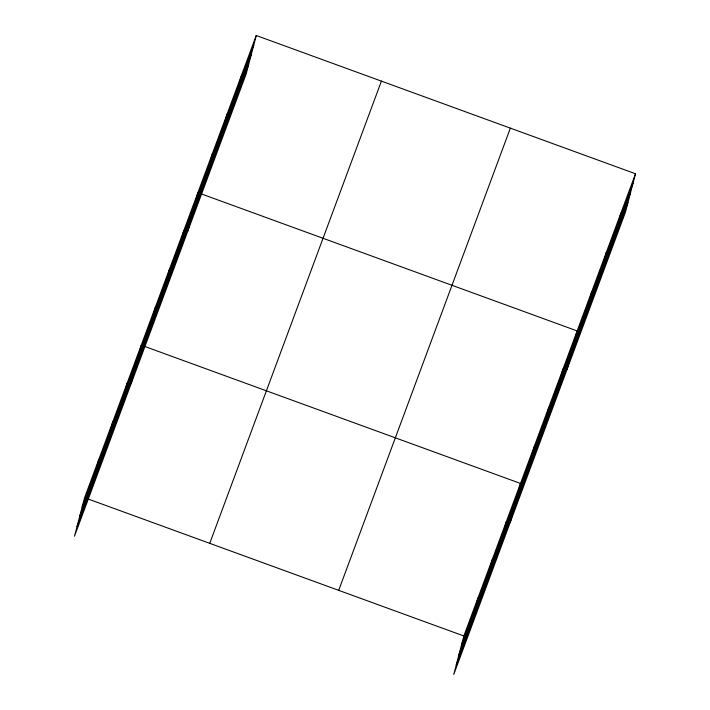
<?xml version="1.0" encoding="UTF-8"?>
<svg xmlns="http://www.w3.org/2000/svg" width="710" height="710" viewBox="0 0 710 710"><rect width="100%" height="100%" fill="white"/><g stroke="black" fill="none" stroke-linecap="round" stroke-linejoin="round"><path stroke-width="1.06" d="M96.276 469.008L98.752 459.583M110.44 430.872L112.917 421.447M124.605 392.745L127.081 383.32M131.137 383.702L141.237 345.184M152.925 316.474L155.401 307.048M167.09 278.347L169.566 268.921M181.254 240.211L183.73 230.786M187.786 231.167L197.886 192.65M210.009 162.794L212.476 153.369M224.6 123.504L227.076 114.079M239.19 84.215L241.666 74.79M256.257 35.5L246.148 74.017L74.488 536.227L84.588 497.719L256.257 35.5L635.512 173.773L625.412 212.281L453.743 674.5L463.852 635.982L635.512 173.773M475.54 607.281L478.016 597.847M489.705 569.145L492.172 559.72M503.86 531.009L506.336 521.584M510.392 521.965L520.501 483.457L144.29 346.294M532.189 454.746L534.666 445.321M546.354 416.61L548.821 407.185M560.509 378.483L562.986 369.058M567.041 369.44L577.15 330.922L200.939 193.768M589.264 301.058L591.741 291.632M603.855 261.768L606.331 252.343M618.454 222.478L620.922 213.053M82.12 507.144L253.781 44.925M79.6 516.738L251.26 54.528M77.008 526.634L248.669 64.415M209.743 543.345L381.412 81.126M338.697 590.356L510.357 128.137M461.376 645.408L633.045 183.198M458.855 655.01L630.524 192.792M456.264 664.897L627.924 202.687M87.641 498.828L463.852 635.982"/></g></svg>
